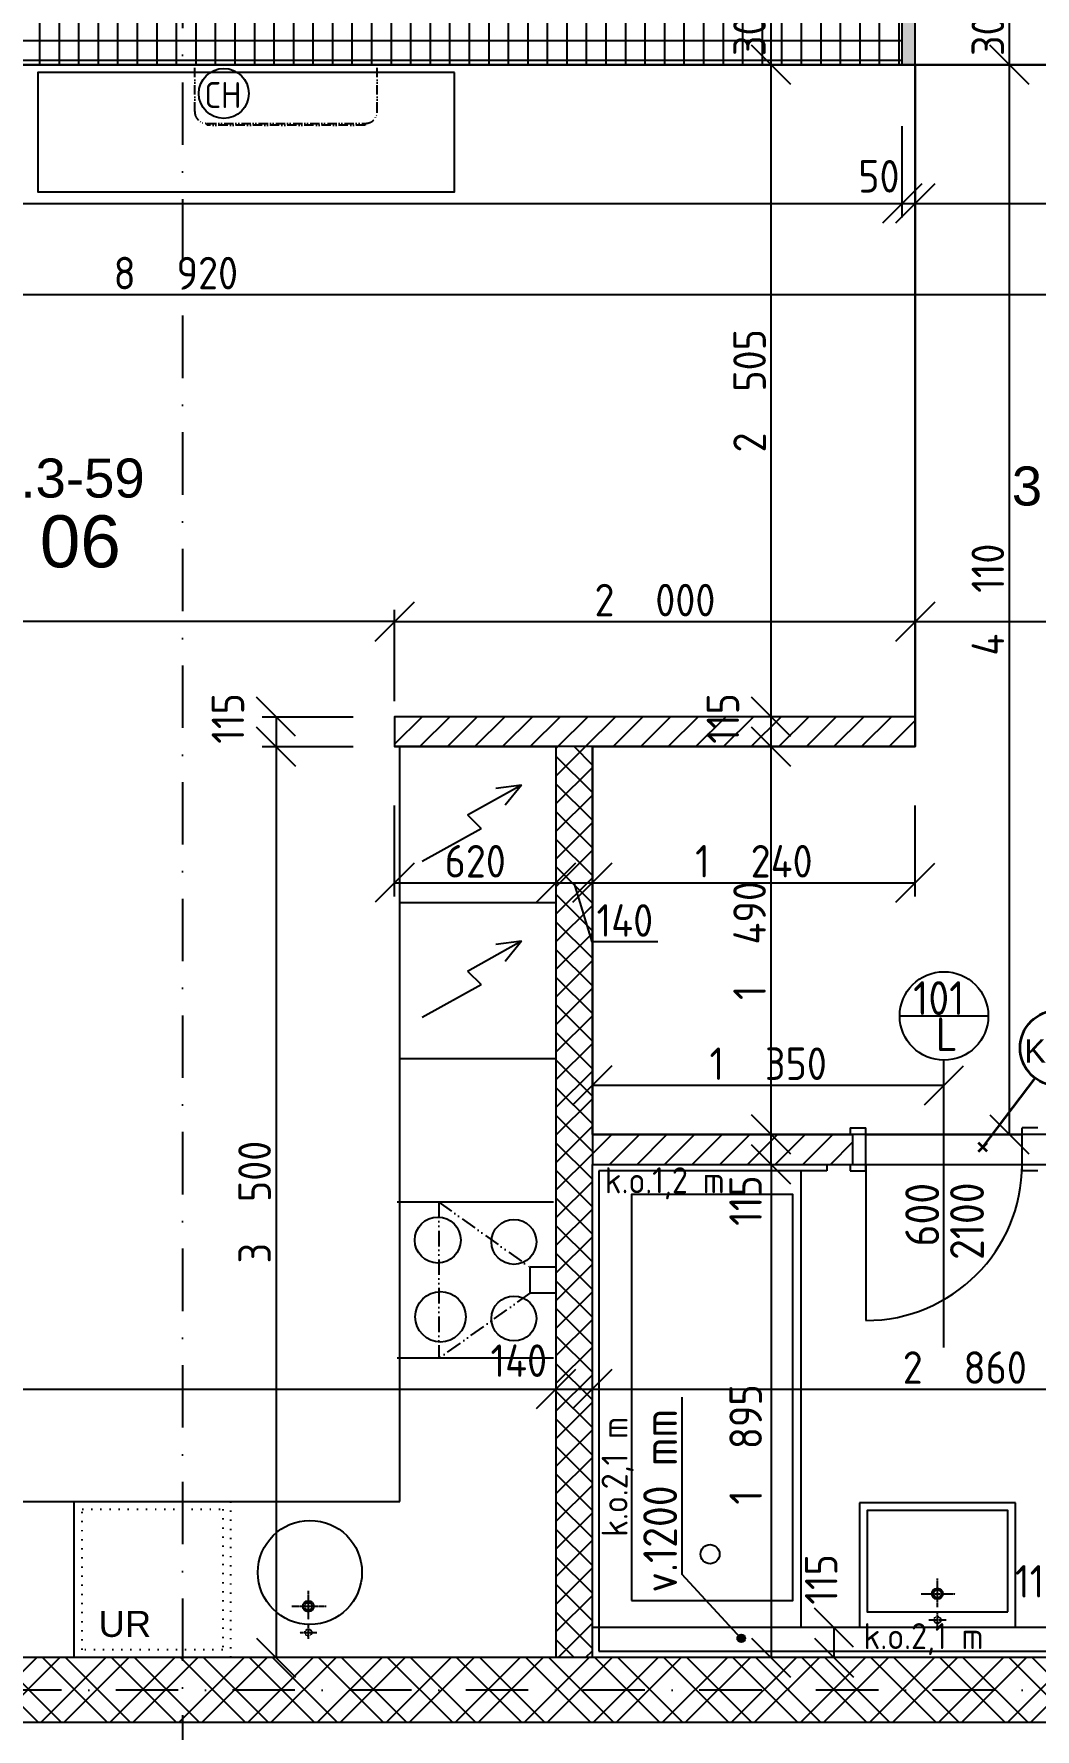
# Model space of a CAD drawing. Extents: x 4511820 to 5180432, y -1526536 to -944957.
# Drawn here: x 5100228 to 5104072, y -1136579 to -1130065 of the extents above; entities that cross this region are included whole.
import ezdxf

# ---------------------------------------------------------------- set-up
doc = ezdxf.new("R2010")
doc.units = 0
doc.header["$MEASUREMENT"] = 0
for name, pattern in [('ACAD_ISO07W100', [3.5, 0.5, -3]), ('ACAD_ISO12W100', [22, 12, -3, 0.5, -3, 0.5, -3]), ('BODKOCIARKOVANA_3', [5.6, 3, -1.3, 0, -1.3]), ('DASHED', [0.75, 0.5, -0.25])]:
    doc.linetypes.add(name, pattern=pattern)
doc.layers.get('0').update_dxf_attribs({"linetype": 'CONTINUOUS'})
doc.layers.get('Defpoints').update_dxf_attribs({"color": 61, "linetype": 'CONTINUOUS'})
for name, color, linetype in [('DVERE', 45, 'CONTINUOUS'), ('KÓTY', 4, 'CONTINUOUS'), ('MÚRY', 1, 'CONTINUOUS'), ('osi', 253, 'CONTINUOUS'), ('Plochy', 41, 'CONTINUOUS'), ('POPIS', 7, 'CONTINUOUS'), ('TENKÁ', 7, 'CONTINUOUS'), ('ZARIADENIE', 47, 'CONTINUOUS'), ('ZARIADENIE1', 145, 'CONTINUOUS'), ('ZARIADOVACIE', 144, 'CONTINUOUS'), ('ZZ-chladenie', 133, 'CONTINUOUS'), ('ŠRAFY', 82, 'CONTINUOUS')]:
    doc.layers.add(name, color=color, linetype=linetype)
doc.layers.add('preklady', color=74, linetype='CONTINUOUS', lineweight=35)
doc.styles.add('ARIAL', font='arial.ttf')
doc.styles.add('STYLE1', font='isocp.shx')
doc.dimstyles.new('STANDARD-50', dxfattribs={"dimtxt": 125, "dimasz": 150, "dimexe": 10, "dimexo": 200, "dimgap": 20, "dimtad": 1, "dimdsep": 46, "dimlunit": 6, "dimtxsty": 'STYLE1', "dimblk1": 'OBLIQUE', "dimblk2": 'OBLIQUE', "dimsah": 1, "dimcen": 2.5, "dimse1": 1, "dimse2": 1, "dimadec": 0, "dimazin": 0, "dimtfac": 1, "dimtmove": 1, "dimatfit": 3, "dimldrblk": 'OBLIQUE', "dimfxl": 1, "dimtolj": 1, "dimtzin": 0, "dimarcsym": 0})
pattern_1 = [(45, (515270.5, 303822), (-53.0330086, 53.0330086), [])]

# ---------------------------------------------------------------- blocks, each defined once
blk = doc.blocks.new('_OBLIQUE')
at = {"color": 0, "linetype": 'ByBlock'}
blk.add_line((-0.5, -0.5), (0.5, 0.5), dxfattribs=at)
blk = doc.blocks.new('*D17534')
at = {"layer": 'Defpoints', "color": 0}
for p in [(5102232.5, -1135272.5), (5096312.5, -1136304.2), (5102232.5, -1136304.2)]:
    blk.add_point(p, dxfattribs=at)
at = {"layer": 'KÓTY', "color": 0, "lineweight": -2}
blk.add_line((5096312.5, -1135272.5), (5102232.5, -1135272.5), dxfattribs=at)
at = {"layer": 'KÓTY', "color": 0, "linetype": 'ByBlock', "lineweight": -2, "xscale": 150, "yscale": 150, "zscale": 150, "rotation": 180}
blk.add_blockref('_OBLIQUE', (5096312.5, -1135272.5), dxfattribs=at)
at = {"layer": 'KÓTY', "color": 0, "linetype": 'ByBlock', "lineweight": -2, "xscale": 150, "yscale": 150, "zscale": 150}
blk.add_blockref('_OBLIQUE', (5102232.5, -1135272.5), dxfattribs=at)
at = {"layer": 'KÓTY', "color": 0, "insert": (5099272.5, -1135190), "char_height": 125, "attachment_point": 5, "style": 'STYLE1'}
blk.add_mtext('\\A1;5ﾠ920', dxfattribs=at)
blk = doc.blocks.new('*D17535')
at = {"layer": 'Defpoints', "color": 0}
for p in [(5102372.5, -1135272.5), (5102372.5, -1135272.5), (5102232.5, -1136304.2)]:
    blk.add_point(p, dxfattribs=at)
at = {"layer": 'KÓTY', "color": 0, "lineweight": -2}
blk.add_line((5102232.5, -1135272.5), (5102372.5, -1135272.5), dxfattribs=at)
at = {"layer": 'KÓTY', "color": 0, "linetype": 'ByBlock', "lineweight": -2, "xscale": 150, "yscale": 150, "zscale": 150, "rotation": 180}
blk.add_blockref('_OBLIQUE', (5102232.5, -1135272.5), dxfattribs=at)
at = {"layer": 'KÓTY', "color": 0, "linetype": 'ByBlock', "lineweight": -2, "xscale": 150, "yscale": 150, "zscale": 150}
blk.add_blockref('_OBLIQUE', (5102372.5, -1135272.5), dxfattribs=at)
at = {"layer": 'KÓTY', "color": 0, "insert": (5102089.5, -1135163.5), "char_height": 125, "attachment_point": 5, "style": 'STYLE1'}
blk.add_mtext('\\A1;140', dxfattribs=at)
blk = doc.blocks.new('*D17536')
at = {"layer": 'Defpoints', "color": 0}
for p in [(5102372.5, -1135272.5), (5105232.5, -1135272.5), (5105232.5, -1135272.5)]:
    blk.add_point(p, dxfattribs=at)
at = {"layer": 'KÓTY', "color": 0, "lineweight": -2}
blk.add_line((5102372.5, -1135272.5), (5105232.5, -1135272.5), dxfattribs=at)
at = {"layer": 'KÓTY', "color": 0, "linetype": 'ByBlock', "lineweight": -2, "xscale": 150, "yscale": 150, "zscale": 150, "rotation": 180}
blk.add_blockref('_OBLIQUE', (5102372.5, -1135272.5), dxfattribs=at)
at = {"layer": 'KÓTY', "color": 0, "linetype": 'ByBlock', "lineweight": -2, "xscale": 150, "yscale": 150, "zscale": 150}
blk.add_blockref('_OBLIQUE', (5105232.5, -1135272.5), dxfattribs=at)
at = {"layer": 'KÓTY', "color": 0, "insert": (5103802.5, -1135190), "char_height": 125, "attachment_point": 5, "style": 'STYLE1'}
blk.add_mtext('\\A1;2ﾠ860', dxfattribs=at)
blk = doc.blocks.new('*D17556')
at = {"layer": 'Defpoints', "color": 0}
for p in [(5102372.5, -1134409.2), (5102372.5, -1136304.2), (5103058.5, -1136304.2)]:
    blk.add_point(p, dxfattribs=at)
at = {"layer": 'KÓTY', "color": 0, "lineweight": -2}
blk.add_line((5103058.5, -1134409.2), (5103058.5, -1136304.2), dxfattribs=at)
at = {"layer": 'KÓTY', "color": 0, "linetype": 'ByBlock', "lineweight": -2, "xscale": 150, "yscale": 150, "zscale": 150}
for p, rotation in [((5103058.5, -1134409.2), 90), ((5103058.5, -1136304.2), 270)]:
    blk.add_blockref('_OBLIQUE', p, dxfattribs=dict(at, rotation=rotation))
at = {"layer": 'KÓTY', "color": 0, "insert": (5102961, -1135485.5), "char_height": 125, "attachment_point": 5, "rotation": 90, "style": 'STYLE1'}
blk.add_mtext('\\A1;1ﾠ895', dxfattribs=at)
blk = doc.blocks.new('*D17557')
at = {"layer": 'Defpoints', "color": 0}
for p in [(5102372.5, -1134294.2), (5103058.5, -1134294.2), (5102372.5, -1134409.2)]:
    blk.add_point(p, dxfattribs=at)
at = {"layer": 'KÓTY', "color": 0, "lineweight": -2}
blk.add_line((5103058.5, -1134409.2), (5103058.5, -1134294.2), dxfattribs=at)
at = {"layer": 'KÓTY', "color": 0, "linetype": 'ByBlock', "lineweight": -2, "xscale": 150, "yscale": 150, "zscale": 150}
for p, rotation in [((5103058.5, -1134294.2), 90), ((5103058.5, -1134409.2), 270)]:
    blk.add_blockref('_OBLIQUE', p, dxfattribs=dict(at, rotation=rotation))
at = {"layer": 'KÓTY', "color": 0, "insert": (5102960.5, -1134548.5), "char_height": 125, "attachment_point": 5, "rotation": 90, "style": 'STYLE1'}
blk.add_mtext('\\A1;115', dxfattribs=at)
blk = doc.blocks.new('*D17558')
at = {"layer": 'Defpoints', "color": 0}
for p in [(5103058.5, -1132804.2), (5103058.5, -1132804.2), (5102372.5, -1134294.2)]:
    blk.add_point(p, dxfattribs=at)
at = {"layer": 'KÓTY', "color": 0, "lineweight": -2}
blk.add_line((5103058.5, -1134294.2), (5103058.5, -1132804.2), dxfattribs=at)
at = {"layer": 'KÓTY', "color": 0, "linetype": 'ByBlock', "lineweight": -2, "xscale": 150, "yscale": 150, "zscale": 150}
for p, rotation in [((5103058.5, -1132804.2), 90), ((5103058.5, -1134294.2), 270)]:
    blk.add_blockref('_OBLIQUE', p, dxfattribs=dict(at, rotation=rotation))
at = {"layer": 'KÓTY', "color": 0, "insert": (5102976, -1133549.2), "char_height": 125, "attachment_point": 5, "rotation": 90, "style": 'STYLE1'}
blk.add_mtext('\\A1;1ﾠ490', dxfattribs=at)
blk = doc.blocks.new('*D17559')
at = {"layer": 'Defpoints', "color": 0}
for p in [(5103058.5, -1132689.2), (5103058.5, -1132689.2), (5103058.5, -1132804.2)]:
    blk.add_point(p, dxfattribs=at)
at = {"layer": 'KÓTY', "color": 0, "lineweight": -2}
blk.add_line((5103058.5, -1132804.2), (5103058.5, -1132689.2), dxfattribs=at)
at = {"layer": 'KÓTY', "color": 0, "linetype": 'ByBlock', "lineweight": -2, "xscale": 150, "yscale": 150, "zscale": 150}
for p, rotation in [((5103058.5, -1132689.2), 90), ((5103058.5, -1132804.2), 270)]:
    blk.add_blockref('_OBLIQUE', p, dxfattribs=dict(at, rotation=rotation))
at = {"layer": 'KÓTY', "color": 0, "insert": (5102873.5, -1132695.9), "char_height": 125, "attachment_point": 5, "rotation": 90, "style": 'STYLE1'}
blk.add_mtext('\\A1;115', dxfattribs=at)
blk = doc.blocks.new('*D17560')
at = {"layer": 'Defpoints', "color": 0}
for p in [(5103058.5, -1130184.2), (5103058.5, -1130184.2), (5103058.5, -1132689.2)]:
    blk.add_point(p, dxfattribs=at)
at = {"layer": 'KÓTY', "color": 0, "lineweight": -2}
blk.add_line((5103058.5, -1132689.2), (5103058.5, -1130184.2), dxfattribs=at)
at = {"layer": 'KÓTY', "color": 0, "linetype": 'ByBlock', "lineweight": -2, "xscale": 150, "yscale": 150, "zscale": 150}
for p, rotation in [((5103058.5, -1130184.2), 90), ((5103058.5, -1132689.2), 270)]:
    blk.add_blockref('_OBLIQUE', p, dxfattribs=dict(at, rotation=rotation))
at = {"layer": 'KÓTY', "color": 0, "insert": (5102976, -1131436.7), "char_height": 125, "attachment_point": 5, "rotation": 90, "style": 'STYLE1'}
blk.add_mtext('\\A1;2ﾠ505', dxfattribs=at)
blk = doc.blocks.new('*D17561')
at = {"layer": 'Defpoints', "color": 0}
for p in [(5103058.5, -1129884.2), (5103058.5, -1129884.2), (5103058.5, -1130184.2)]:
    blk.add_point(p, dxfattribs=at)
at = {"layer": 'KÓTY', "color": 0, "lineweight": -2}
blk.add_line((5103058.5, -1130184.2), (5103058.5, -1129884.2), dxfattribs=at)
at = {"layer": 'KÓTY', "color": 0, "linetype": 'ByBlock', "lineweight": -2, "xscale": 150, "yscale": 150, "zscale": 150}
for p, rotation in [((5103058.5, -1129884.2), 90), ((5103058.5, -1130184.2), 270)]:
    blk.add_blockref('_OBLIQUE', p, dxfattribs=dict(at, rotation=rotation))
at = {"layer": 'KÓTY', "color": 0, "insert": (5102976, -1130034.2), "char_height": 125, "attachment_point": 5, "rotation": 90, "style": 'STYLE1'}
blk.add_mtext('\\A1;300', dxfattribs=at)
blk = doc.blocks.new('*D17569')
at = {"layer": 'Defpoints', "color": 0}
for p in [(5101612.5, -1132804.2), (5102232.5, -1132804.2), (5102232.5, -1133327)]:
    blk.add_point(p, dxfattribs=at)
at = {"layer": 'KÓTY', "color": 0, "lineweight": -2}
blk.add_line((5101612.5, -1133327), (5102232.5, -1133327), dxfattribs=at)
at = {"layer": 'KÓTY', "color": 0, "linetype": 'ByBlock', "lineweight": -2, "xscale": 150, "yscale": 150, "zscale": 150, "rotation": 180}
blk.add_blockref('_OBLIQUE', (5101612.5, -1133327), dxfattribs=at)
at = {"layer": 'KÓTY', "color": 0, "linetype": 'ByBlock', "lineweight": -2, "xscale": 150, "yscale": 150, "zscale": 150}
blk.add_blockref('_OBLIQUE', (5102232.5, -1133327), dxfattribs=at)
at = {"layer": 'KÓTY', "color": 0, "insert": (5101922.5, -1133244.5), "char_height": 125, "attachment_point": 5, "style": 'STYLE1'}
blk.add_mtext('\\A1;620', dxfattribs=at)
blk = doc.blocks.new('*D17570')
at = {"layer": 'Defpoints', "color": 0}
for p in [(5102232.5, -1132804.2), (5102372.5, -1132804.2), (5102372.5, -1133327)]:
    blk.add_point(p, dxfattribs=at)
at = {"layer": 'KÓTY', "color": 0, "lineweight": -2}
for p, q in [((5102232.5, -1133327), (5102372.5, -1133327)), ((5102370.8, -1133554.5), (5102302.5, -1133327)), ((5102623.3, -1133554.5), (5102370.8, -1133554.5))]:
    blk.add_line(p, q, dxfattribs=at)
at = {"layer": 'KÓTY', "color": 0, "linetype": 'ByBlock', "lineweight": -2, "xscale": 150, "yscale": 150, "zscale": 150, "rotation": 180}
blk.add_blockref('_OBLIQUE', (5102232.5, -1133327), dxfattribs=at)
at = {"layer": 'KÓTY', "color": 0, "linetype": 'ByBlock', "lineweight": -2, "xscale": 150, "yscale": 150, "zscale": 150}
blk.add_blockref('_OBLIQUE', (5102372.5, -1133327), dxfattribs=at)
at = {"layer": 'KÓTY', "color": 0, "insert": (5102497, -1133472), "char_height": 125, "attachment_point": 5, "style": 'STYLE1'}
blk.add_mtext('\\A1;140', dxfattribs=at)
blk = doc.blocks.new('*D17571')
at = {"layer": 'Defpoints', "color": 0}
for p in [(5102372.5, -1132804.2), (5103612.5, -1132804.2), (5103612.5, -1133327)]:
    blk.add_point(p, dxfattribs=at)
at = {"layer": 'KÓTY', "color": 0, "lineweight": -2}
blk.add_line((5102372.5, -1133327), (5103612.5, -1133327), dxfattribs=at)
at = {"layer": 'KÓTY', "color": 0, "linetype": 'ByBlock', "lineweight": -2, "xscale": 150, "yscale": 150, "zscale": 150, "rotation": 180}
blk.add_blockref('_OBLIQUE', (5102372.5, -1133327), dxfattribs=at)
at = {"layer": 'KÓTY', "color": 0, "linetype": 'ByBlock', "lineweight": -2, "xscale": 150, "yscale": 150, "zscale": 150}
blk.add_blockref('_OBLIQUE', (5103612.5, -1133327), dxfattribs=at)
at = {"layer": 'KÓTY', "color": 0, "insert": (5102992.5, -1133244.5), "char_height": 125, "attachment_point": 5, "style": 'STYLE1'}
blk.add_mtext('\\A1;1ﾠ240', dxfattribs=at)
blk = doc.blocks.new('*D17573')
at = {"layer": 'Defpoints', "color": 0}
for p in [(5101612.5, -1132804.2), (5101157.5, -1136304.2), (5101612.5, -1136304.2)]:
    blk.add_point(p, dxfattribs=at)
at = {"layer": 'KÓTY', "color": 0, "lineweight": -2}
blk.add_line((5101157.5, -1132804.2), (5101157.5, -1136304.2), dxfattribs=at)
at = {"layer": 'KÓTY', "color": 0, "linetype": 'ByBlock', "lineweight": -2, "xscale": 150, "yscale": 150, "zscale": 150}
for p, rotation in [((5101157.5, -1132804.2), 90), ((5101157.5, -1136304.2), 270)]:
    blk.add_blockref('_OBLIQUE', p, dxfattribs=dict(at, rotation=rotation))
at = {"layer": 'KÓTY', "color": 0, "insert": (5101075, -1134554.2), "char_height": 125, "attachment_point": 5, "rotation": 90, "style": 'STYLE1'}
blk.add_mtext('\\A1;3ﾠ500', dxfattribs=at)
blk = doc.blocks.new('*D17574')
at = {"layer": 'Defpoints', "color": 0}
for p in [(5101612.5, -1132689.2), (5101157.5, -1132804.2), (5101612.5, -1132804.2)]:
    blk.add_point(p, dxfattribs=at)
at = {"layer": 'KÓTY', "color": 0, "lineweight": -2}
blk.add_line((5101157.5, -1132689.2), (5101157.5, -1132804.2), dxfattribs=at)
at = {"layer": 'KÓTY', "color": 0, "linetype": 'ByBlock', "lineweight": -2, "xscale": 150, "yscale": 150, "zscale": 150}
for p, rotation in [((5101157.5, -1132689.2), 90), ((5101157.5, -1132804.2), 270)]:
    blk.add_blockref('_OBLIQUE', p, dxfattribs=dict(at, rotation=rotation))
at = {"layer": 'KÓTY', "color": 0, "insert": (5100972.5, -1132695.9), "char_height": 125, "attachment_point": 5, "rotation": 90, "style": 'STYLE1'}
blk.add_mtext('\\A1;115', dxfattribs=at)
blk = doc.blocks.new('*D17578')
at = {"layer": 'Defpoints', "color": 0}
for p in [(5096312.5, -1130184.2), (5103562.5, -1130184.2), (5103562.5, -1130717)]:
    blk.add_point(p, dxfattribs=at)
at = {"layer": 'KÓTY', "color": 0, "lineweight": -2}
blk.add_line((5096312.5, -1130717), (5103562.5, -1130717), dxfattribs=at)
at = {"layer": 'KÓTY', "color": 0, "linetype": 'ByBlock', "lineweight": -2, "xscale": 150, "yscale": 150, "zscale": 150, "rotation": 180}
blk.add_blockref('_OBLIQUE', (5096312.5, -1130717), dxfattribs=at)
at = {"layer": 'KÓTY', "color": 0, "linetype": 'ByBlock', "lineweight": -2, "xscale": 150, "yscale": 150, "zscale": 150}
blk.add_blockref('_OBLIQUE', (5103562.5, -1130717), dxfattribs=at)
at = {"layer": 'KÓTY', "color": 0, "insert": (5099937.5, -1130634.5), "char_height": 125, "attachment_point": 5, "style": 'STYLE1'}
blk.add_mtext('\\A1;7ﾠ250', dxfattribs=at)
blk = doc.blocks.new('*D17579')
at = {"layer": 'Defpoints', "color": 0}
for p in [(5103562.5, -1130184.2), (5103612.5, -1130184.2), (5103612.5, -1130717)]:
    blk.add_point(p, dxfattribs=at)
at = {"layer": 'KÓTY', "color": 0, "lineweight": -2}
blk.add_line((5103562.5, -1130717), (5103612.5, -1130717), dxfattribs=at)
at = {"layer": 'KÓTY', "color": 0, "linetype": 'ByBlock', "lineweight": -2, "xscale": 150, "yscale": 150, "zscale": 150, "rotation": 180}
blk.add_blockref('_OBLIQUE', (5103562.5, -1130717), dxfattribs=at)
at = {"layer": 'KÓTY', "color": 0, "linetype": 'ByBlock', "lineweight": -2, "xscale": 150, "yscale": 150, "zscale": 150}
blk.add_blockref('_OBLIQUE', (5103612.5, -1130717), dxfattribs=at)
at = {"layer": 'KÓTY', "color": 0, "insert": (5103472.5, -1130612.5), "char_height": 125, "attachment_point": 5, "style": 'STYLE1'}
blk.add_mtext('\\A1;50', dxfattribs=at)
blk = doc.blocks.new('*D17580')
at = {"layer": 'Defpoints', "color": 0}
for p in [(5103612.5, -1130184.2), (5105232.5, -1130184.2), (5105232.5, -1130717)]:
    blk.add_point(p, dxfattribs=at)
at = {"layer": 'KÓTY', "color": 0, "lineweight": -2}
blk.add_line((5103612.5, -1130717), (5105232.5, -1130717), dxfattribs=at)
at = {"layer": 'KÓTY', "color": 0, "linetype": 'ByBlock', "lineweight": -2, "xscale": 150, "yscale": 150, "zscale": 150, "rotation": 180}
blk.add_blockref('_OBLIQUE', (5103612.5, -1130717), dxfattribs=at)
at = {"layer": 'KÓTY', "color": 0, "linetype": 'ByBlock', "lineweight": -2, "xscale": 150, "yscale": 150, "zscale": 150}
blk.add_blockref('_OBLIQUE', (5105232.5, -1130717), dxfattribs=at)
at = {"layer": 'KÓTY', "color": 0, "insert": (5104422.5, -1130634.5), "char_height": 125, "attachment_point": 5, "style": 'STYLE1'}
blk.add_mtext('\\A1;1ﾠ620', dxfattribs=at)
blk = doc.blocks.new('*D17581')
at = {"layer": 'Defpoints', "color": 0}
for p in [(5103722.5, -1134105), (5102372.5, -1134294.2), (5103722.5, -1134294.2)]:
    blk.add_point(p, dxfattribs=at)
at = {"layer": 'KÓTY', "color": 0, "lineweight": -2}
blk.add_line((5102372.5, -1134105), (5103722.5, -1134105), dxfattribs=at)
at = {"layer": 'KÓTY', "color": 0, "linetype": 'ByBlock', "lineweight": -2, "xscale": 150, "yscale": 150, "zscale": 150, "rotation": 180}
blk.add_blockref('_OBLIQUE', (5102372.5, -1134105), dxfattribs=at)
at = {"layer": 'KÓTY', "color": 0, "linetype": 'ByBlock', "lineweight": -2, "xscale": 150, "yscale": 150, "zscale": 150}
blk.add_blockref('_OBLIQUE', (5103722.5, -1134105), dxfattribs=at)
at = {"layer": 'KÓTY', "color": 0, "insert": (5103047.5, -1134022.5), "char_height": 125, "attachment_point": 5, "style": 'STYLE1'}
blk.add_mtext('\\A1;1ﾠ350', dxfattribs=at)
blk = doc.blocks.new('*D17582')
at = {"layer": 'Defpoints', "color": 0}
for p in [(5104207.5, -1136189.2), (5103300, -1136304.2), (5104232.5, -1136304.2)]:
    blk.add_point(p, dxfattribs=at)
at = {"layer": 'KÓTY', "color": 0, "lineweight": -2}
blk.add_line((5103300, -1136189.2), (5103300, -1136304.2), dxfattribs=at)
at = {"layer": 'KÓTY', "color": 0, "linetype": 'ByBlock', "lineweight": -2, "xscale": 150, "yscale": 150, "zscale": 150}
for p, rotation in [((5103300, -1136189.2), 90), ((5103300, -1136304.2), 270)]:
    blk.add_blockref('_OBLIQUE', p, dxfattribs=dict(at, rotation=rotation))
at = {"layer": 'KÓTY', "color": 0, "insert": (5103251, -1136004), "char_height": 125, "attachment_point": 5, "rotation": 90, "style": 'STYLE1'}
blk.add_mtext('\\A1;115', dxfattribs=at)
blk = doc.blocks.new('*D17584')
at = {"layer": 'Defpoints', "color": 0}
for p in [(5104232.5, -1135904.2), (5104347.5, -1135904.2), (5104232.5, -1136064)]:
    blk.add_point(p, dxfattribs=at)
at = {"layer": 'KÓTY', "color": 0, "lineweight": -2}
blk.add_line((5104347.5, -1136064), (5104232.5, -1136064), dxfattribs=at)
at = {"layer": 'KÓTY', "color": 0, "linetype": 'ByBlock', "lineweight": -2, "xscale": 150, "yscale": 150, "zscale": 150, "rotation": 180}
blk.add_blockref('_OBLIQUE', (5104232.5, -1136064), dxfattribs=at)
at = {"layer": 'KÓTY', "color": 0, "linetype": 'ByBlock', "lineweight": -2, "xscale": 150, "yscale": 150, "zscale": 150}
blk.add_blockref('_OBLIQUE', (5104347.5, -1136064), dxfattribs=at)
at = {"layer": 'KÓTY', "color": 0, "insert": (5104092.5, -1136011.5), "char_height": 125, "attachment_point": 5, "style": 'STYLE1'}
blk.add_mtext('\\A1;115', dxfattribs=at)
blk = doc.blocks.new('*D17588')
at = {"layer": 'Defpoints', "color": 0}
for p in [(5103612.5, -1132323.5), (5101612.5, -1132689.2), (5103612.5, -1132689.2)]:
    blk.add_point(p, dxfattribs=at)
at = {"layer": 'KÓTY', "color": 0, "lineweight": -2}
blk.add_line((5101612.5, -1132323.5), (5103612.5, -1132323.5), dxfattribs=at)
at = {"layer": 'KÓTY', "color": 0, "linetype": 'ByBlock', "lineweight": -2, "xscale": 150, "yscale": 150, "zscale": 150, "rotation": 180}
blk.add_blockref('_OBLIQUE', (5101612.5, -1132323.5), dxfattribs=at)
at = {"layer": 'KÓTY', "color": 0, "linetype": 'ByBlock', "lineweight": -2, "xscale": 150, "yscale": 150, "zscale": 150}
blk.add_blockref('_OBLIQUE', (5103612.5, -1132323.5), dxfattribs=at)
at = {"layer": 'KÓTY', "color": 0, "insert": (5102612.5, -1132241), "char_height": 125, "attachment_point": 5, "style": 'STYLE1'}
blk.add_mtext('\\A1;2ﾠ000', dxfattribs=at)
blk = doc.blocks.new('*D17590')
at = {"layer": 'Defpoints', "color": 0}
for p in [(5105232.5, -1132323.5), (5103612.5, -1132804.2), (5105232.5, -1132804.2)]:
    blk.add_point(p, dxfattribs=at)
at = {"layer": 'KÓTY', "color": 0, "lineweight": -2}
blk.add_line((5103612.5, -1132323.5), (5105232.5, -1132323.5), dxfattribs=at)
at = {"layer": 'KÓTY', "color": 0, "linetype": 'ByBlock', "lineweight": -2, "xscale": 150, "yscale": 150, "zscale": 150, "rotation": 180}
blk.add_blockref('_OBLIQUE', (5103612.5, -1132323.5), dxfattribs=at)
at = {"layer": 'KÓTY', "color": 0, "linetype": 'ByBlock', "lineweight": -2, "xscale": 150, "yscale": 150, "zscale": 150}
blk.add_blockref('_OBLIQUE', (5105232.5, -1132323.5), dxfattribs=at)
at = {"layer": 'KÓTY', "color": 0, "insert": (5104422.5, -1132241), "char_height": 125, "attachment_point": 5, "style": 'STYLE1'}
blk.add_mtext('\\A1;1ﾠ620', dxfattribs=at)
blk = doc.blocks.new('*D17591')
at = {"layer": 'Defpoints', "color": 0}
for p in [(5096312.5, -1132323.5), (5096312.5, -1132689.2), (5101612.5, -1132689.2)]:
    blk.add_point(p, dxfattribs=at)
at = {"layer": 'KÓTY', "color": 0, "lineweight": -2}
blk.add_line((5101612.5, -1132323.5), (5096312.5, -1132323.5), dxfattribs=at)
at = {"layer": 'KÓTY', "color": 0, "linetype": 'ByBlock', "lineweight": -2, "xscale": 150, "yscale": 150, "zscale": 150, "rotation": 180}
blk.add_blockref('_OBLIQUE', (5096312.5, -1132323.5), dxfattribs=at)
at = {"layer": 'KÓTY', "color": 0, "linetype": 'ByBlock', "lineweight": -2, "xscale": 150, "yscale": 150, "zscale": 150}
blk.add_blockref('_OBLIQUE', (5101612.5, -1132323.5), dxfattribs=at)
at = {"layer": 'KÓTY', "color": 0, "insert": (5098962.5, -1132241), "char_height": 125, "attachment_point": 5, "style": 'STYLE1'}
blk.add_mtext('\\A1;5ﾠ300', dxfattribs=at)
blk = doc.blocks.new('*D17592')
at = {"layer": 'Defpoints', "color": 0}
for p in [(5096312.5, -1130184.2), (5105232.5, -1130184.2), (5105232.5, -1131067)]:
    blk.add_point(p, dxfattribs=at)
at = {"layer": 'KÓTY', "color": 0, "lineweight": -2}
blk.add_line((5096312.5, -1131067), (5105232.5, -1131067), dxfattribs=at)
at = {"layer": 'KÓTY', "color": 0, "linetype": 'ByBlock', "lineweight": -2, "xscale": 150, "yscale": 150, "zscale": 150, "rotation": 180}
blk.add_blockref('_OBLIQUE', (5096312.5, -1131067), dxfattribs=at)
at = {"layer": 'KÓTY', "color": 0, "linetype": 'ByBlock', "lineweight": -2, "xscale": 150, "yscale": 150, "zscale": 150}
blk.add_blockref('_OBLIQUE', (5105232.5, -1131067), dxfattribs=at)
at = {"layer": 'KÓTY', "color": 0, "insert": (5100772.5, -1130984.5), "char_height": 125, "attachment_point": 5, "style": 'STYLE1'}
blk.add_mtext('\\A1;8ﾠ920', dxfattribs=at)
blk = doc.blocks.new('*D17626')
at = {"layer": 'Defpoints', "color": 0}
for p in [(5103612.5, -1129884.2), (5103612.5, -1130184.2), (5103973.5, -1130184.2)]:
    blk.add_point(p, dxfattribs=at)
at = {"layer": 'KÓTY', "color": 0, "lineweight": -2}
blk.add_line((5103973.5, -1129884.2), (5103973.5, -1130184.2), dxfattribs=at)
at = {"layer": 'KÓTY', "color": 0, "linetype": 'ByBlock', "lineweight": -2, "xscale": 150, "yscale": 150, "zscale": 150}
for p, rotation in [((5103973.5, -1129884.2), 90), ((5103973.5, -1130184.2), 270)]:
    blk.add_blockref('_OBLIQUE', p, dxfattribs=dict(at, rotation=rotation))
at = {"layer": 'KÓTY', "color": 0, "insert": (5103891, -1130034.2), "char_height": 125, "attachment_point": 5, "rotation": 90, "style": 'STYLE1'}
blk.add_mtext('\\A1;300', dxfattribs=at)
blk = doc.blocks.new('*D17627')
at = {"layer": 'Defpoints', "color": 0}
for p in [(5103612.5, -1130184.2), (5103722.5, -1134294.2), (5103973.5, -1134294.2)]:
    blk.add_point(p, dxfattribs=at)
at = {"layer": 'KÓTY', "color": 0, "lineweight": -2}
blk.add_line((5103973.5, -1130184.2), (5103973.5, -1134294.2), dxfattribs=at)
at = {"layer": 'KÓTY', "color": 0, "linetype": 'ByBlock', "lineweight": -2, "xscale": 150, "yscale": 150, "zscale": 150}
for p, rotation in [((5103973.5, -1130184.2), 90), ((5103973.5, -1134294.2), 270)]:
    blk.add_blockref('_OBLIQUE', p, dxfattribs=dict(at, rotation=rotation))
at = {"layer": 'KÓTY', "color": 0, "insert": (5103891, -1132239.2), "char_height": 125, "attachment_point": 5, "rotation": 90, "style": 'STYLE1'}
blk.add_mtext('\\A1;4ﾠ110', dxfattribs=at)
blk = doc.blocks.new('chlad2')
at = {"layer": 'ZZ-chladenie', "linetype": 'ACAD_ISO12W100', "ltscale": 3}
for p, q in [((5102412.5, -1105747.3), (5102592.5, -1105747.3)), ((5102412.5, -1106448.4), (5102592.5, -1106448.4))]:
    blk.add_line(p, q, dxfattribs=at)
blk.add_lwpolyline([(5102367.5, -1106402), (5102360.8, -1106402), (5102360.8, -1105794.8), (5102367.5, -1105794.8)], close=True, dxfattribs=at)
for centre, start, end in [((5102412.5, -1105792.3), 90, 180), ((5102412.5, -1106403.4), 180, 270)]:
    blk.add_arc(centre, 45, start, end, dxfattribs=at)

msp = doc.modelspace()

# ---------------------------------------------------------------- hatches: boundary and pattern name
at = {"layer": 'KÓTY'}
h = msp.add_hatch(color=256, dxfattribs=at)
h.dxf.hatch_style = 1
h.paths.add_polyline_path([(5102959, -1136230.5, 0.65381715), (5102933.826, -1136219.478, 1.52947961)])
at = {"layer": 'ŠRAFY'}
h = msp.add_hatch(dxfattribs=at)
h.set_pattern_fill('DOTS', color=256, scale=250, angle=90)
h.paths.add_polyline_path([(5103562.5, -1123764.191), (5103562.5, -1130184.191), (5103612.5, -1130184.191), (5103612.5, -1123764.191)])
at = {"layer": 'ŠRAFY', "ltscale": 0.25}
h = msp.add_hatch(dxfattribs=at)
h.set_pattern_fill('ANSI37', color=256, scale=600, angle=45)
h.set_pattern_definition([(90, (-3375574.78, 712808.59), (-75, 1e-14), []), (180, (-3375574.78, 712808.59), (-1e-14, -75), [])])
h.paths.add_polyline_path([(5103562.5, -1129884.191), (5103447.5, -1129884.191), (5103422.5, -1129884.191), (5101562.5, -1129884.191), (5101447.5, -1129884.191), (5100562.5, -1129884.191), (5100447.5, -1129884.191), (5096312.5, -1129884.191), (5096312.5, -1130184.191), (5103562.5, -1130184.191)])
h = msp.add_hatch(dxfattribs=at)
h.set_pattern_fill('ANSI31', color=256, scale=600, style=0)
h.set_pattern_definition(pattern_1)
h.paths.add_polyline_path([(5102232.5, -1132804.191), (5102372.5, -1132804.191), (5103612.5, -1132804.191), (5103612.5, -1132689.191), (5102232.5, -1132689.191), (5102112.5, -1132689.191), (5101612.5, -1132689.191), (5101612.5, -1132804.191), (5102230, -1132804.191)])
h = msp.add_hatch(dxfattribs=at)
h.set_pattern_fill('ANSI37', color=256, scale=600, style=0)
h.set_pattern_definition([(45, (-2973754.684, 527212.784), (-53.0330086, 53.0330086), []), (135, (-2973754.684, 527212.784), (-53.0330086, -53.0330086), [])])
h.paths.add_polyline_path([(5102232.5, -1136304.191), (5102372.5, -1136304.191), (5102372.5, -1134409.191), (5102372.5, -1134294.191), (5102372.5, -1132804.191), (5102232.5, -1132804.191)])
h = msp.add_hatch(dxfattribs=at)
h.set_pattern_fill('ANSI31', color=256, scale=600, style=0)
h.set_pattern_definition(pattern_1)
h.paths.add_polyline_path([(5102372.5, -1134294.191), (5102372.5, -1134409.191), (5103272.5, -1134409.191), (5103362.5, -1134409.191), (5103372.5, -1134409.191), (5103372.5, -1134294.191), (5103362.5, -1134294.191)])
at = {"layer": 'ŠRAFY'}
h = msp.add_hatch(dxfattribs=at)
h.set_pattern_fill('ANSI32', color=256, scale=500)
h.set_pattern_definition([(45, (515810.9, 43955.85), (-132.5825215, 132.5825215), []), (45, (515899.28, 43955.85), (-132.5825215, 132.5825215), [])])
h.paths.add_polyline_path([(5109232.5, -1136554.191), (5109232.5, -1136304.191), (5105347.5, -1136304.191), (5105232.5, -1136304.191), (5104347.5, -1136304.191), (5104232.5, -1136304.191), (5102372.5, -1136304.191), (5102232.5, -1136304.191), (5096312.5, -1136304.191), (5096312.5, -1136554.191)])
h = msp.add_hatch(dxfattribs=at)
h.set_pattern_fill('ANSI32', color=256, scale=500, angle=90)
h.set_pattern_definition([(135, (515810.9, 43955.85), (-132.5825215, -132.5825215), []), (135, (515810.9, 44044.24), (-132.5825215, -132.5825215), [])])
h.paths.add_polyline_path([(5109232.5, -1136554.191), (5109232.5, -1136304.191), (5105347.5, -1136304.191), (5105232.5, -1136304.191), (5104347.5, -1136304.191), (5104232.5, -1136304.191), (5102372.5, -1136304.191), (5102232.5, -1136304.191), (5096312.5, -1136304.191), (5096312.5, -1136554.191)])

# ---------------------------------------------------------------- linework, layer by layer
at = {"layer": 'DVERE', "ltscale": 0.25}
for p, q in [((5103552.5, -1133838.863), (5103892.5, -1133838.863)), ((5103722.5, -1135113.52), (5103722.5, -1134008.863)), ((5103362.5, -1134269.191), (5103422.5, -1134269.191)), ((5103362.5, -1134269.191), (5103362.5, -1134294.191)), ((5103422.5, -1134434.191), (5103422.5, -1134269.191)), ((5103422.5, -1134294.191), (5104022.5, -1134294.191)), ((5104022.5, -1134434.191), (5104022.5, -1134269.191)), ((5104082.5, -1134269.191), (5104022.5, -1134269.191)), ((5103362.5, -1134409.191), (5103362.5, -1134434.191)), ((5103362.5, -1134434.191), (5103422.5, -1134434.191)), ((5103422.5, -1134409.191), (5104022.5, -1134409.191)), ((5103422.5, -1134409.191), (5103422.5, -1135009.191)), ((5104082.5, -1134434.191), (5104022.5, -1134434.191))]:
    msp.add_line(p, q, dxfattribs=at)
msp.add_circle((5103722.5, -1133838.863), 170, dxfattribs=at)
msp.add_arc((5103422.5, -1134409.191), 600, 270, 0, dxfattribs=at)
at = {"layer": 'KÓTY', "ltscale": 25}
for p, q in [((5103562.5, -1130770.403), (5103562.5, -1130420.403)), ((5103612.5, -1130770.403), (5103612.5, -1130420.403)), ((5101612.5, -1132628.903), (5101612.5, -1132278.903)), ((5103612.5, -1132628.903), (5103612.5, -1132278.903)), ((5101104.097, -1132689.191), (5101454.097, -1132689.191)), ((5101104.097, -1132804.191), (5101454.097, -1132804.191)), ((5101612.5, -1133380.403), (5101612.5, -1133030.403)), ((5103612.5, -1133380.403), (5103612.5, -1133030.403))]:
    msp.add_line(p, q, dxfattribs=at)
at = {"layer": 'KÓTY'}
for p in [(5102716, -1135304), (5102944, -1136230.5)]:
    msp.add_line(p, (5102716, -1135983.5), dxfattribs=at)
msp.add_circle((5102944, -1136230.5), 15, dxfattribs=at)
at = {"layer": 'MÚRY'}
for p, q in [((5103612.5, -1130184.191), (5103612.5, -1123764.191)), ((5103612.5, -1130184.191), (5096312.5, -1130184.191)), ((5103612.5, -1132689.191), (5103612.5, -1132804.191)), ((5102372.5, -1132804.191), (5102372.5, -1134294.191)), ((5102372.5, -1136304.191), (5102372.5, -1134409.191)), ((5102232.5, -1136304.191), (5096312.5, -1136304.191))]:
    msp.add_line(p, q, dxfattribs=at)
at = {"layer": 'MÚRY', "ltscale": 0.25}
for p, q in [((5102232.5, -1132689.191), (5101612.5, -1132689.191)), ((5101612.5, -1132689.191), (5101612.5, -1132804.191)), ((5103612.5, -1132689.191), (5102112.5, -1132689.191)), ((5102232.5, -1132804.191), (5101612.5, -1132804.191)), ((5102232.5, -1132804.191), (5102227.5, -1132804.191)), ((5102232.5, -1132804.191), (5102232.5, -1136304.191)), ((5103612.5, -1132804.191), (5102372.5, -1132804.191)), ((5102372.5, -1134294.191), (5103372.5, -1134294.191)), ((5103372.5, -1134409.191), (5103372.5, -1134294.191)), ((5102372.5, -1134409.191), (5103372.5, -1134409.191)), ((5104232.5, -1136304.191), (5102372.5, -1136304.191))]:
    msp.add_line(p, q, dxfattribs=at)
at = {"layer": 'osi', "linetype": 'BODKOCIARKOVANA_3', "ltscale": 80}
for p, q in [((5100797.5, -1109191.097), (5100797.5, -1141119)), ((5157242.5, -1136429.191), (5093572.5, -1136429.191))]:
    msp.add_line(p, q, dxfattribs=at)
at = {"layer": 'Plochy'}
for points in [[(5103612.5, -1123764.191), (5107232.5, -1123764.191), (5107232.5, -1125519.191), (5105232.5, -1125519.191), (5105232.5, -1130184.191), (5103612.5, -1130184.191)], [(5096312.5, -1130184.191), (5103612.5, -1130184.191), (5103612.5, -1132689.191), (5101612.5, -1132689.191), (5101612.5, -1132804.191), (5102232.5, -1132804.191), (5102232.5, -1136304.191), (5096312.5, -1136304.191)], [(5102372.5, -1134294.191), (5102372.5, -1132804.191), (5103612.5, -1132804.191), (5103612.5, -1130184.191), (5105232.5, -1130184.191), (5105232.5, -1134294.191)], [(5102372.5, -1134409.191), (5105232.5, -1134409.191), (5105232.5, -1135789.191), (5104232.5, -1135789.191), (5104232.5, -1136189.191), (5102372.5, -1136189.191)]]:
    msp.add_lwpolyline(points, close=True, dxfattribs=at)
at = {"layer": 'preklady'}
for p, q in [((5103871.882, -1134342.882), (5104072.288, -1134077.716)), ((5103855.265, -1134359.499), (5103888.499, -1134326.265)), ((5103888.5, -1134359.5), (5103855.266, -1134326.266))]:
    msp.add_line(p, q, dxfattribs=at)
at = {"layer": 'preklady', "ltscale": 0.25}
msp.add_circle((5104159.715, -1133962.038), 145, dxfattribs=at)
at = {"layer": 'TENKÁ'}
for p, q in [((5103562.5, -1130184.191), (5103562.5, -1123764.191)), ((5102372.5, -1132804.191), (5102230, -1132804.191)), ((5102372.5, -1134294.191), (5102372.5, -1134409.191)), ((5102372.5, -1136304.191), (5102232.5, -1136304.191)), ((5109772.5, -1136554.191), (5095932.5, -1136554.191))]:
    msp.add_line(p, q, dxfattribs=at)
at = {"layer": 'TENKÁ', "linetype": 'ACAD_ISO12W100', "ltscale": 10}
msp.add_line((5103612.5, -1130184.191), (5105232.5, -1130184.191), dxfattribs=at)
at = {"layer": 'TENKÁ', "ltscale": 0.25}
for p, q in [((5102397.5, -1134434.191), (5102397.5, -1136279.191)), ((5103272.5, -1134434.191), (5102397.5, -1134434.191)), ((5103172.5, -1134434.191), (5103172.5, -1136189.191)), ((5103272.5, -1134409.191), (5103272.5, -1134434.191)), ((5104207.5, -1136189.191), (5102397.5, -1136189.191)), ((5102397.5, -1136279.191), (5104207.5, -1136279.191))]:
    msp.add_line(p, q, dxfattribs=at)
at = {"layer": 'ZARIADENIE', "color": 45, "ltscale": 0.25}
msp.add_lwpolyline([(5101842.5, -1130214.191), (5100242.5, -1130214.191), (5100242.5, -1130671.959), (5101842.5, -1130671.959)], close=True, dxfattribs=at)
at = {"layer": 'ZARIADENIE1', "color": 8, "ltscale": 0.25}
for p, q in [((5101632.5, -1135704.191), (5101632.5, -1132804.191)), ((5102232.5, -1133404.191), (5101632.5, -1133404.191)), ((5102232.5, -1134004.191), (5101632.5, -1134004.191)), ((5102222.5, -1134554.191), (5101622.5, -1134554.191)), ((5102222.5, -1134554.191), (5101622.5, -1134554.191)), ((5102132.5, -1134804.191), (5102132.5, -1134904.191)), ((5102232.5, -1134804.191), (5102132.5, -1134804.191)), ((5102232.5, -1134904.191), (5102132.5, -1134904.191)), ((5102222.5, -1135154.191), (5101622.5, -1135154.191)), ((5102222.5, -1135154.191), (5101622.5, -1135154.191)), ((5099932.5, -1135704.191), (5101632.5, -1135704.191)), ((5100382.5, -1136304.191), (5100382.5, -1135704.191))]:
    msp.add_line(p, q, dxfattribs=at)
at = {"layer": 'ZARIADENIE1', "color": 8}
for p, q in [((5101892.443, -1133066.284), (5102100.418, -1132950.567)), ((5102001.161, -1132963.452), (5102100.418, -1132950.567)), ((5102037.14, -1133028.116), (5102100.418, -1132950.567)), ((5101892.443, -1133066.284), (5101945.314, -1133118.116)), ((5101718.988, -1133244.043), (5101945.314, -1133118.116)), ((5101892.443, -1133666.284), (5102100.418, -1133550.567)), ((5102001.161, -1133563.452), (5102100.418, -1133550.567)), ((5102037.14, -1133628.116), (5102100.418, -1133550.567)), ((5101718.988, -1133844.043), (5101945.314, -1133718.116)), ((5101892.443, -1133666.284), (5101945.314, -1133718.116))]:
    msp.add_line(p, q, dxfattribs=at)
at = {"layer": 'ZARIADENIE1', "color": 8, "linetype": 'ACAD_ISO12W100', "ltscale": 5}
for p, q in [((5101782.5, -1134554.191), (5102132.5, -1134804.191)), ((5101782.5, -1134554.191), (5101782.5, -1135154.191)), ((5102132.5, -1134904.191), (5101782.5, -1135154.191))]:
    msp.add_line(p, q, dxfattribs=at)
at = {"layer": 'ZARIADENIE1', "color": 8, "linetype": 'ACAD_ISO07W100', "ltscale": 10}
msp.add_line((5100982.5, -1135704.191), (5100982.5, -1136304.191), dxfattribs=at)
at = {"layer": 'ZARIADENIE1', "color": 8, "linetype": 'DASHED'}
for p, q in [((5101281.527, -1136158.087), (5101281.527, -1136048.542)), ((5101218.539, -1136107.423), (5101349.993, -1136107.423)), ((5101281.527, -1136232.493), (5101281.527, -1136180.459)), ((5101248.664, -1136207.845), (5101314.391, -1136207.845))]:
    msp.add_line(p, q, dxfattribs=at)
at = {"layer": 'ZARIADENIE1', "color": 8, "linetype": 'ACAD_ISO07W100', "ltscale": 10}
msp.add_lwpolyline([(5100412.5, -1135734.191), (5100952.5, -1135734.191), (5100952.5, -1136274.191), (5100412.5, -1136274.191)], close=True, dxfattribs=at)
at = {"layer": 'ZARIADENIE1', "color": 8, "ltscale": 0.25}
for centre, radius in [((5101778.424, -1134700.035), 88.387), ((5102070.943, -1134707.067), 86.283), ((5101788.946, -1134994.994), 96.805), ((5102070.943, -1135001.315), 86.283), ((5101287.376, -1135977.279), 200)]:
    msp.add_circle(centre, radius, dxfattribs=at)
at = {"layer": 'ZARIADENIE1', "color": 8, "linetype": 'Continuous'}
for centre, radius in [((5101281.254, -1136107.155), 20.877), ((5101281.527, -1136107.423), 14.781)]:
    msp.add_circle(centre, radius, dxfattribs=at)
at = {"layer": 'ZARIADENIE1', "color": 8, "linetype": 'DASHED'}
msp.add_circle((5101281.214, -1136207.846), 12.931, dxfattribs=at)
at = {"layer": 'ZARIADOVACIE', "ltscale": 0.25}
for p, q in [((5103997.5, -1135709.191), (5103397.5, -1135709.191)), ((5103397.5, -1135709.191), (5103397.5, -1136189.191)), ((5103997.5, -1136189.191), (5103997.5, -1135709.191))]:
    msp.add_line(p, q, dxfattribs=at)
at = {"layer": 'ZARIADOVACIE', "linetype": 'DASHED'}
for p, q in [((5103634.512, -1136059.42), (5103765.965, -1136059.42)), ((5103697.5, -1136110.085), (5103697.5, -1136000.54)), ((5103664.637, -1136159.843), (5103730.363, -1136159.843)), ((5103697.5, -1136184.49), (5103697.5, -1136132.457))]:
    msp.add_line(p, q, dxfattribs=at)
at = {"layer": 'ZARIADOVACIE', "ltscale": 0.25}
for points in [[(5102522.5, -1136085.219), (5103142.5, -1136085.219), (5103142.5, -1134525.219), (5102522.5, -1134525.219)], [(5103967.5, -1136129.191), (5103967.5, -1135739.191), (5103427.5, -1135739.191), (5103427.5, -1136129.191)], [(5103967.5, -1136129.191), (5103967.5, -1135739.191), (5103427.5, -1135739.191), (5103427.5, -1136129.191)]]:
    msp.add_lwpolyline(points, close=True, dxfattribs=at)
msp.add_circle((5102823.99, -1135906.996), 36.624, dxfattribs=at)
at = {"layer": 'ZARIADOVACIE', "linetype": 'Continuous'}
for centre, radius in [((5103697.227, -1136059.153), 20.877), ((5103697.5, -1136059.42), 14.781)]:
    msp.add_circle(centre, radius, dxfattribs=at)
at = {"layer": 'ZARIADOVACIE', "linetype": 'DASHED'}
msp.add_circle((5103697.186, -1136159.843), 12.931, dxfattribs=at)
at = {"layer": 'ZZ-chladenie'}
msp.add_circle((5100956.621, -1130294.008), 96, dxfattribs=at)

# ---------------------------------------------------------------- block references
at = {"layer": 'ZZ-chladenie', "rotation": 90}
msp.add_blockref('chlad2', (3995097.694, -6232776.691), dxfattribs=at)

# ---------------------------------------------------------------- texts
at = {"layer": 'DVERE', "style": 'STYLE1'}
for s, p in [('101', (5103603.97, -1133835.363)), ('L', (5103690.97, -1133974))]:
    msp.add_text(s, height=130, dxfattribs=at).set_placement(p)
at = {"layer": 'POPIS', "lineweight": 40, "ltscale": 0.25, "style": 'ARIAL'}
for s, height, p in [('3.3-59', 150, (5100058.911, -1131847.079)), ('3.3-59', 150, (5103982.911, -1131877.579)), ('06', 200, (5100250.311, -1132115.27))]:
    msp.add_text(s, height=height, dxfattribs=at).set_placement(p)
at = {"layer": 'preklady', "linetype": 'Continuous', "lineweight": 20, "style": 'ARIAL'}
msp.add_text('KP.2', height=90, dxfattribs=at).set_placement((5104030.451, -1134018.295))
at = {"layer": 'TENKÁ', "linetype": 'Continuous', "style": 'STYLE1'}
for s, p in [('k.o.1,2 m', (5102419.571, -1134520.386)), ('k.o.2,1 m', (5103413.368, -1136271.936))]:
    msp.add_text(s, height=100, dxfattribs=at).set_placement(p)
for s, height, p in [('600', 130, (5103703.917, -1134724.934)), ('2100', 130, (5103876.024, -1134776.708)), ('k.o.2,1 m', 100, (5102507.449, -1135840.268)), ('v.1200 mm', 130, (5102697.417, -1136055.128))]:
    msp.add_text(s, height=height, rotation=90, dxfattribs=at).set_placement(p)
at = {"layer": 'ZARIADENIE1', "color": 8, "ltscale": 0.25, "style": 'ARIAL'}
msp.add_text('UR', height=100, dxfattribs=at).set_placement((5100476.002, -1136224.799))
at = {"layer": 'ZZ-chladenie', "style": 'STYLE1'}
msp.add_text('CH', height=100, dxfattribs=at).set_placement((5100881.993, -1130350.207))

# ---------------------------------------------------------------- dimensions: what is measured, and where the dimension line sits
at = {"layer": 'KÓTY'}
for base, p1, p2, picture, middle in [((5103058.5, -1129884.191), (5103058.5, -1130184.191), (5103058.5, -1129884.191), '*D17561', (5102976, -1130034.191)), ((5103973.5, -1130184.191), (5103612.5, -1129884.191), (5103612.5, -1130184.191), '*D17626', (5103891, -1130034.191)), ((5103058.5, -1130184.191), (5103058.5, -1132689.191), (5103058.5, -1130184.191), '*D17560', (5102975.957, -1131436.691)), ((5103973.5, -1134294.191), (5103612.5, -1130184.191), (5103722.5, -1134294.191), '*D17627', (5103890.957, -1132239.191)), ((5101157.5, -1132804.191), (5101612.5, -1132689.191), (5101612.5, -1132804.191), '*D17574', (5100972.5, -1132695.941)), ((5103058.5, -1132689.191), (5103058.5, -1132804.191), (5103058.5, -1132689.191), '*D17559', (5102873.5, -1132695.941)), ((5101157.5, -1136304.191), (5101612.5, -1132804.191), (5101612.5, -1136304.191), '*D17573', (5101074.957, -1134554.191)), ((5103058.5, -1132804.191), (5102372.5, -1134294.191), (5103058.5, -1132804.191), '*D17558', (5102975.957, -1133549.191))]:
    dim = msp.add_linear_dim(base=base, p1=p1, p2=p2, angle=90, dimstyle='STANDARD-50', dxfattribs=at)
    dim.commit()
    dim.dimension.update_dxf_attribs({"geometry": picture, "text_midpoint": middle})
for base, p1, p2, picture, middle in [((5103562.5, -1130717), (5096312.5, -1130184.191), (5103562.5, -1130184.191), '*D17578', (5099937.5, -1130634.457)), ((5105232.5, -1131067), (5096312.5, -1130184.191), (5105232.5, -1130184.191), '*D17592', (5100772.5, -1130984.457)), ((5105232.5, -1130717), (5103612.5, -1130184.191), (5105232.5, -1130184.191), '*D17580', (5104422.5, -1130634.457)), ((5096312.5, -1132323.5), (5101612.5, -1132689.191), (5096312.5, -1132689.191), '*D17591', (5098962.5, -1132240.957)), ((5103612.5, -1132323.5), (5101612.5, -1132689.191), (5103612.5, -1132689.191), '*D17588', (5102612.5, -1132240.957)), ((5105232.5, -1132323.5), (5103612.5, -1132804.191), (5105232.5, -1132804.191), '*D17590', (5104422.5, -1132240.957)), ((5102232.5, -1133327), (5101612.5, -1132804.191), (5102232.5, -1132804.191), '*D17569', (5101922.5, -1133244.5)), ((5102372.5, -1133327), (5102232.5, -1132804.191), (5102372.5, -1132804.191), '*D17570', (5102390.75, -1133472)), ((5103612.5, -1133327), (5102372.5, -1132804.191), (5103612.5, -1132804.191), '*D17571', (5102992.5, -1133244.457)), ((5103722.5, -1134105), (5102372.5, -1134294.191), (5103722.5, -1134294.191), '*D17581', (5103047.5, -1134022.457)), ((5102232.5, -1135272.5), (5096312.5, -1136304.191), (5102232.5, -1136304.191), '*D17534', (5099272.5, -1135189.957)), ((5105232.5, -1135272.5), (5102372.5, -1135272.5), (5105232.5, -1135272.5), '*D17536', (5103802.5, -1135189.957))]:
    dim = msp.add_linear_dim(base=base, p1=p1, p2=p2, dimstyle='STANDARD-50', dxfattribs=at)
    dim.commit()
    dim.dimension.update_dxf_attribs({"geometry": picture, "text_midpoint": middle})
for base, p1, p2, picture, middle in [((5103612.5, -1130717), (5103562.5, -1130184.191), (5103612.5, -1130184.191), '*D17579', (5103472.5, -1130695)), ((5102372.5, -1135272.5), (5102232.5, -1136304.191), (5102372.5, -1135272.5), '*D17535', (5102089.5, -1135246)), ((5104232.5, -1136064), (5104347.5, -1135904.191), (5104232.5, -1135904.191), '*D17584', (5104092.5, -1136094))]:
    dim = msp.add_linear_dim(base=base, p1=p1, p2=p2, dimstyle='STANDARD-50', dxfattribs=at)
    dim.commit()
    dim.dimension.update_dxf_attribs({"geometry": picture, "text_midpoint": middle, "dimtype": 160})
for base, p1, p2, picture, middle in [((5103058.5, -1134294.191), (5102372.5, -1134409.191), (5102372.5, -1134294.191), '*D17557', (5103043, -1134548.5)), ((5103058.5, -1136304.191), (5102372.5, -1134409.191), (5102372.5, -1136304.191), '*D17556', (5103043.5, -1135485.5)), ((5103300, -1136304.191), (5104207.5, -1136189.191), (5104232.5, -1136304.191), '*D17582', (5103333.5, -1136004))]:
    dim = msp.add_linear_dim(base=base, p1=p1, p2=p2, angle=90, dimstyle='STANDARD-50', dxfattribs=at)
    dim.commit()
    dim.dimension.update_dxf_attribs({"geometry": picture, "text_midpoint": middle, "dimtype": 160})

doc.saveas('drawing.dxf')
